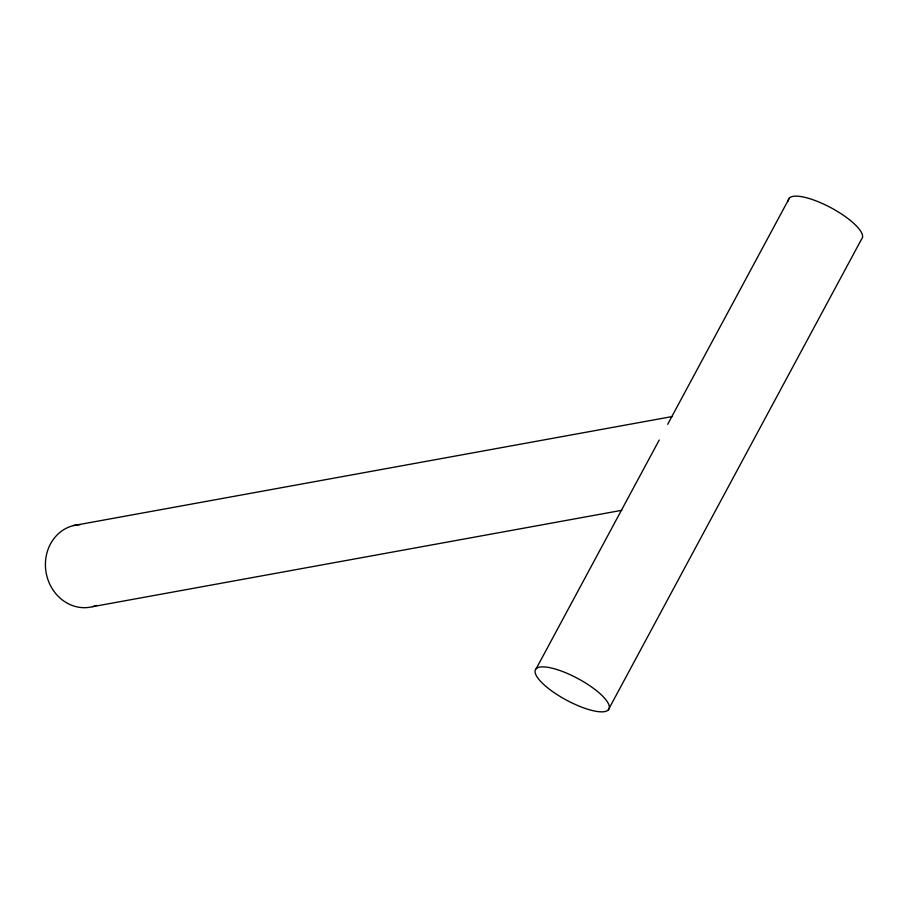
<?xml version="1.0" encoding="UTF-8"?>
<svg xmlns="http://www.w3.org/2000/svg" width="908" height="908" viewBox="0 0 908 908"><rect width="100%" height="100%" fill="white"/><g stroke="black" fill="none" stroke-linecap="round" stroke-linejoin="round"><path stroke-width="1.36" d="M536.185 668.719L659.219 440.028M667.686 424.286L789.415 198.023M608.258 709.977A41.677 12.201 28.3 0 0 562.041 671.307A41.677 12.201 28.3 0 0 546.366 686.777A41.677 12.201 28.3 0 0 608.258 709.977L861.488 239.281A41.677 12.201 28.3 0 0 829.719 207.092A41.677 12.201 28.3 0 0 788.303 201.031M73.344 525.596L672.272 416.545M92.559 606.68L621.844 510.307M96.566 605.409A41.677 37.41 79.7 0 1 46.319 573.697A41.677 37.41 79.7 0 1 80.279 524.62"/></g></svg>
